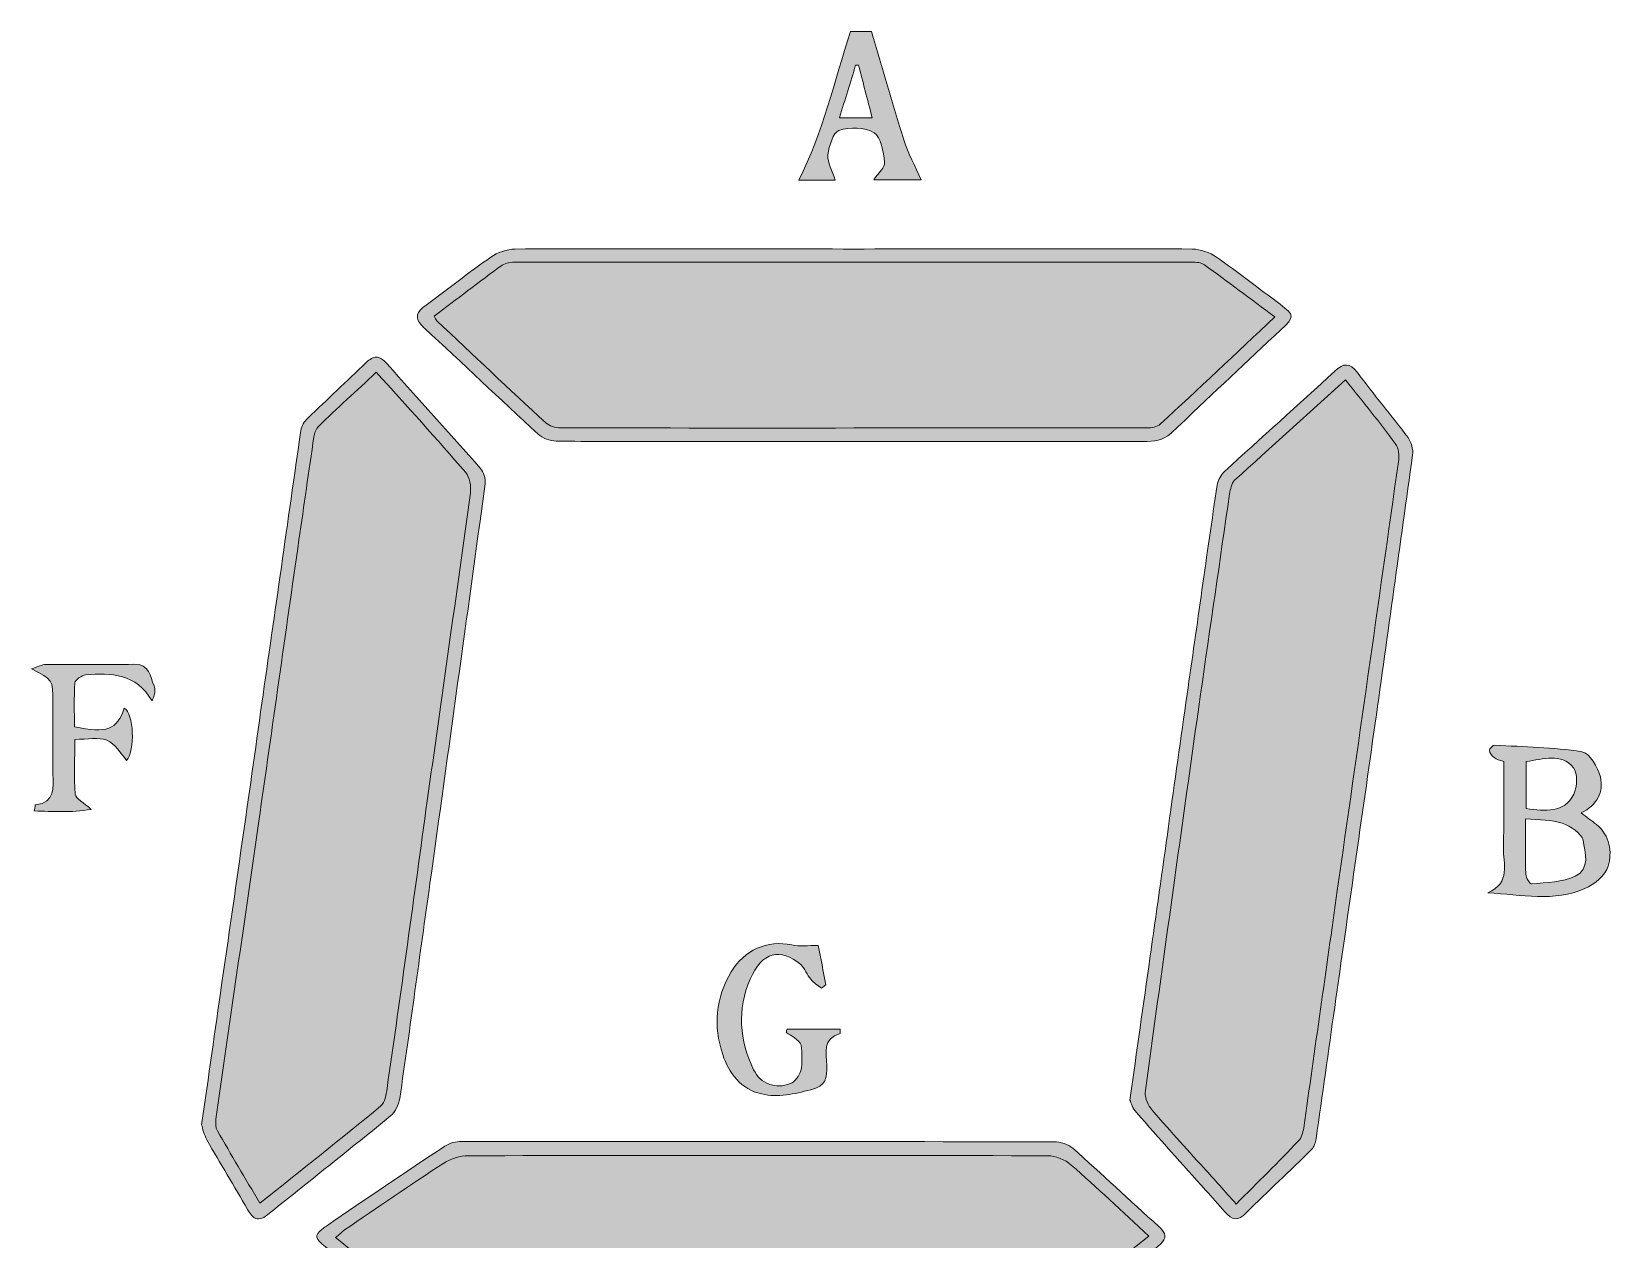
# Model space of a CAD drawing. Header units: inches. Extents: x 0.8 to 16.9, y -23.6 to -1.5.
# Drawn here: x 2.09 to 16.52, y -12.5 to -1.47 of the extents above; entities that cross this region are included whole.
import ezdxf

# ---------------------------------------------------------------- set-up
doc = ezdxf.new("R2010")
doc.units = ezdxf.units.IN
doc.header["$MEASUREMENT"] = 0
doc.layers.add('Layer 1', color=7, linetype='Continuous')

# ---------------------------------------------------------------- blocks, each defined once
blk = doc.blocks.new('block 4')
at = {"layer": 'Layer 1', "true_color": 0xffffff}
h = blk.add_hatch(color=7, dxfattribs=at)
h.dxf.hatch_style = 2
edge = h.paths.add_edge_path()
edge.add_spline(control_points=[(9.641, -1.778), (9.631, -1.778), (9.624, -1.778), (9.613, -1.778), (9.567, -1.933), (9.518, -2.088), (9.465, -2.258), (9.571, -2.258), (9.652, -2.258), (9.765, -2.258), (9.719, -2.085), (9.68, -1.933), (9.641, -1.778)], knot_values=[0, 0, 0, 0, 1, 1, 1, 2, 2, 2, 3, 3, 3, 4, 4, 4, 4], degree=3, periodic=1)
edge = h.paths.add_edge_path()
edge.add_spline(control_points=[(9.095, -2.829), (9.313, -2.395), (9.419, -1.926), (9.567, -1.471), (9.631, -1.471), (9.694, -1.471), (9.758, -1.471), (9.857, -1.803), (9.948, -2.131), (10.054, -2.459), (10.093, -2.582), (10.156, -2.699), (10.213, -2.826), (10.089, -2.826), (9.938, -2.826), (9.779, -2.826), (9.821, -2.759), (9.885, -2.709), (9.878, -2.667), (9.867, -2.568), (9.846, -2.434), (9.783, -2.395), (9.698, -2.342), (9.56, -2.342), (9.461, -2.374), (9.409, -2.392), (9.37, -2.515), (9.359, -2.596), (9.356, -2.667), (9.402, -2.745), (9.426, -2.829), (9.324, -2.829), (9.211, -2.829), (9.095, -2.829)], knot_values=[0, 0, 0, 0, 1, 1, 1, 2, 2, 2, 3, 3, 3, 4, 4, 4, 5, 5, 5, 6, 6, 6, 7, 7, 7, 8, 8, 8, 9, 9, 9, 10, 10, 10, 11, 11, 11, 11], degree=3, periodic=1)
h = blk.add_hatch(color=7, dxfattribs=at)
h.dxf.hatch_style = 2
edge = h.paths.add_edge_path()
edge.add_spline(control_points=[(12.682, -3.577), (10.626, -3.577), (8.569, -3.577), (6.512, -3.577), (6.47, -3.577), (6.417, -3.584), (6.385, -3.605), (6.177, -3.757), (5.969, -3.916), (5.764, -4.071), (5.775, -4.089), (5.782, -4.103), (5.789, -4.113), (6.121, -4.424), (6.449, -4.738), (6.784, -5.045), (6.816, -5.073), (6.872, -5.091), (6.918, -5.091), (8.703, -5.094), (10.488, -5.091), (12.273, -5.091), (12.315, -5.091), (12.368, -5.084), (12.397, -5.055), (12.742, -4.738), (13.085, -4.413), (13.441, -4.078), (13.219, -3.912), (13.01, -3.754), (12.799, -3.602), (12.771, -3.581), (12.725, -3.577), (12.682, -3.577)], knot_values=[0, 0, 0, 0, 1, 1, 1, 2, 2, 2, 3, 3, 3, 4, 4, 4, 5, 5, 5, 6, 6, 6, 7, 7, 7, 8, 8, 8, 9, 9, 9, 10, 10, 10, 11, 11, 11, 11], degree=3, periodic=1)
edge = h.paths.add_edge_path()
edge.add_spline(control_points=[(5.69, -3.969), (5.888, -3.828), (6.078, -3.672), (6.283, -3.531), (6.343, -3.489), (6.428, -3.461), (6.502, -3.457), (7.532, -3.454), (8.565, -3.457), (9.596, -3.457), (10.626, -3.457), (11.656, -3.454), (12.689, -3.457), (12.763, -3.461), (12.848, -3.489), (12.908, -3.531), (13.106, -3.669), (13.296, -3.817), (13.49, -3.962), (13.624, -4.064), (13.624, -4.075), (13.497, -4.195), (13.19, -4.484), (12.88, -4.77), (12.577, -5.062), (12.555, -5.08), (12.538, -5.101), (12.517, -5.119), (12.446, -5.189), (12.375, -5.214), (12.277, -5.214), (10.777, -5.214), (9.278, -5.214), (7.779, -5.214), (7.479, -5.214), (7.179, -5.218), (6.879, -5.211), (6.823, -5.211), (6.752, -5.186), (6.713, -5.147), (6.364, -4.826), (6.025, -4.501), (5.676, -4.18), (5.666, -4.17), (5.655, -4.163), (5.648, -4.152), (5.588, -4.082), (5.599, -4.032), (5.69, -3.969)], knot_values=[0, 0, 0, 0, 1, 1, 1, 2, 2, 2, 3, 3, 3, 4, 4, 4, 5, 5, 5, 6, 6, 6, 7, 7, 7, 8, 8, 8, 9, 9, 9, 10, 10, 10, 11, 11, 11, 12, 12, 12, 13, 13, 13, 14, 14, 14, 15, 15, 15, 16, 16, 16, 16], degree=3, periodic=1)
h = blk.add_hatch(color=7, dxfattribs=at)
h.dxf.hatch_style = 2
edge = h.paths.add_edge_path()
edge.add_spline(control_points=[(13.441, -4.078), (13.085, -4.413), (12.742, -4.738), (12.397, -5.055), (12.368, -5.084), (12.315, -5.091), (12.273, -5.091), (10.488, -5.091), (8.703, -5.094), (6.918, -5.091), (6.872, -5.091), (6.816, -5.073), (6.784, -5.045), (6.449, -4.738), (6.121, -4.424), (5.789, -4.113), (5.782, -4.103), (5.775, -4.089), (5.764, -4.071), (5.969, -3.916), (6.177, -3.757), (6.385, -3.605), (6.417, -3.584), (6.47, -3.577), (6.512, -3.577), (8.569, -3.577), (10.626, -3.577), (12.682, -3.577), (12.725, -3.577), (12.771, -3.581), (12.799, -3.602), (13.01, -3.754), (13.219, -3.912), (13.441, -4.078)], knot_values=[0, 0, 0, 0, 1, 1, 1, 2, 2, 2, 3, 3, 3, 4, 4, 4, 5, 5, 5, 6, 6, 6, 7, 7, 7, 8, 8, 8, 9, 9, 9, 10, 10, 10, 11, 11, 11, 11], degree=3, periodic=1)
h = blk.add_hatch(color=7, dxfattribs=at)
h.dxf.hatch_style = 2
edge = h.paths.add_edge_path()
edge.add_spline(control_points=[(4.06, -12.231), (3.941, -12.019), (3.81, -11.811), (3.69, -11.596), (3.662, -11.546), (3.651, -11.49), (3.641, -11.458), (3.704, -11.014), (3.764, -10.594), (3.824, -10.178), (3.948, -9.32), (4.071, -8.463), (4.191, -7.606), (4.311, -6.777), (4.427, -5.948), (4.547, -5.115), (4.554, -5.076), (4.579, -5.031), (4.611, -5.002), (4.787, -4.83), (4.967, -4.667), (5.143, -4.494), (5.179, -4.463), (5.207, -4.445), (5.235, -4.445), (5.267, -4.445), (5.299, -4.466), (5.334, -4.505), (5.616, -4.826), (5.905, -5.14), (6.188, -5.461), (6.216, -5.493), (6.237, -5.556), (6.23, -5.602), (6.064, -6.819), (5.895, -8.036), (5.726, -9.253), (5.634, -9.906), (5.546, -10.562), (5.45, -11.218), (5.44, -11.275), (5.408, -11.342), (5.366, -11.377), (5.073, -11.617), (4.777, -11.85), (4.48, -12.09), (4.406, -12.146), (4.336, -12.206), (4.262, -12.266), (4.209, -12.308), (4.17, -12.326), (4.135, -12.312), (4.106, -12.301), (4.085, -12.273), (4.06, -12.231)], knot_values=[0, 0, 0, 0, 1, 1, 1, 2, 2, 2, 3, 3, 3, 4, 4, 4, 5, 5, 5, 6, 6, 6, 7, 7, 7, 8, 8, 8, 9, 9, 9, 10, 10, 10, 11, 11, 11, 12, 12, 12, 13, 13, 13, 14, 14, 14, 15, 15, 15, 16, 16, 16, 17, 17, 17, 18, 18, 18, 18], degree=3, periodic=1)
edge = h.paths.add_edge_path()
edge.add_spline(control_points=[(3.785, -11.511), (3.909, -11.73), (4.039, -11.945), (4.173, -12.174), (4.551, -11.871), (4.918, -11.582), (5.278, -11.285), (5.316, -11.254), (5.327, -11.183), (5.334, -11.127), (5.461, -10.252), (5.581, -9.377), (5.701, -8.498), (5.835, -7.56), (5.965, -6.625), (6.096, -5.683), (6.103, -5.623), (6.089, -5.542), (6.054, -5.5), (5.789, -5.193), (5.517, -4.893), (5.235, -4.583), (5.052, -4.755), (4.879, -4.914), (4.71, -5.076), (4.685, -5.101), (4.671, -5.14), (4.667, -5.172), (4.618, -5.486), (4.576, -5.8), (4.53, -6.114), (4.406, -6.971), (4.286, -7.828), (4.163, -8.685), (4.032, -9.592), (3.902, -10.499), (3.771, -11.405), (3.768, -11.441), (3.768, -11.483), (3.785, -11.511)], knot_values=[0, 0, 0, 0, 1, 1, 1, 2, 2, 2, 3, 3, 3, 4, 4, 4, 5, 5, 5, 6, 6, 6, 7, 7, 7, 8, 8, 8, 9, 9, 9, 10, 10, 10, 11, 11, 11, 12, 12, 12, 13, 13, 13, 13], degree=3, periodic=1)
h = blk.add_hatch(color=7, dxfattribs=at)
h.dxf.hatch_style = 2
edge = h.paths.add_edge_path()
edge.add_spline(control_points=[(4.173, -12.174), (4.039, -11.945), (3.909, -11.73), (3.785, -11.511), (3.768, -11.483), (3.768, -11.441), (3.771, -11.405), (3.902, -10.499), (4.032, -9.592), (4.163, -8.685), (4.286, -7.828), (4.406, -6.971), (4.53, -6.114), (4.576, -5.8), (4.618, -5.486), (4.667, -5.172), (4.671, -5.14), (4.685, -5.101), (4.71, -5.076), (4.879, -4.914), (5.052, -4.755), (5.235, -4.583), (5.517, -4.893), (5.789, -5.193), (6.054, -5.5), (6.089, -5.542), (6.103, -5.623), (6.096, -5.683), (5.965, -6.625), (5.835, -7.56), (5.701, -8.498), (5.581, -9.377), (5.461, -10.252), (5.334, -11.127), (5.327, -11.183), (5.316, -11.254), (5.278, -11.285), (4.918, -11.582), (4.551, -11.871), (4.173, -12.174)], knot_values=[0, 0, 0, 0, 1, 1, 1, 2, 2, 2, 3, 3, 3, 4, 4, 4, 5, 5, 5, 6, 6, 6, 7, 7, 7, 8, 8, 8, 9, 9, 9, 10, 10, 10, 11, 11, 11, 12, 12, 12, 13, 13, 13, 13], degree=3, periodic=1)
h = blk.add_hatch(color=7, dxfattribs=at)
h.dxf.hatch_style = 2
edge = h.paths.add_edge_path()
edge.add_spline(control_points=[(12.301, -9.934), (12.414, -9.133), (12.527, -8.329), (12.64, -7.525), (12.732, -6.89), (12.82, -6.251), (12.915, -5.613), (12.922, -5.57), (12.947, -5.521), (12.982, -5.489), (13.317, -5.182), (13.656, -4.882), (13.988, -4.572), (14.072, -4.498), (14.125, -4.494), (14.196, -4.586), (14.347, -4.787), (14.506, -4.978), (14.658, -5.179), (14.686, -5.221), (14.707, -5.285), (14.7, -5.338), (14.587, -6.156), (14.471, -6.971), (14.358, -7.789), (14.235, -8.654), (14.111, -9.521), (13.988, -10.386), (13.931, -10.784), (13.875, -11.187), (13.818, -11.585), (13.815, -11.62), (13.801, -11.659), (13.776, -11.684), (13.582, -11.878), (13.377, -12.065), (13.183, -12.259), (13.102, -12.34), (13.053, -12.33), (12.986, -12.252), (12.926, -12.185), (12.869, -12.121), (12.809, -12.054), (12.598, -11.818), (12.386, -11.582), (12.178, -11.345), (12.143, -11.31), (12.128, -11.257), (12.118, -11.232), (12.181, -10.781), (12.241, -10.358), (12.301, -9.934)], knot_values=[0, 0, 0, 0, 1, 1, 1, 2, 2, 2, 3, 3, 3, 4, 4, 4, 5, 5, 5, 6, 6, 6, 7, 7, 7, 8, 8, 8, 9, 9, 9, 10, 10, 10, 11, 11, 11, 12, 12, 12, 13, 13, 13, 14, 14, 14, 15, 15, 15, 16, 16, 16, 17, 17, 17, 17], degree=3, periodic=1)
edge = h.paths.add_edge_path()
edge.add_spline(control_points=[(12.305, -11.303), (12.464, -11.49), (12.629, -11.67), (12.792, -11.85), (12.89, -11.959), (12.986, -12.065), (13.088, -12.181), (13.289, -11.98), (13.476, -11.797), (13.656, -11.606), (13.684, -11.578), (13.698, -11.529), (13.705, -11.486), (13.808, -10.763), (13.91, -10.04), (14.012, -9.317), (14.199, -8.012), (14.386, -6.706), (14.57, -5.401), (14.58, -5.345), (14.573, -5.274), (14.541, -5.235), (14.4, -5.041), (14.249, -4.854), (14.086, -4.653), (13.741, -4.967), (13.406, -5.267), (13.074, -5.57), (13.046, -5.599), (13.035, -5.651), (13.028, -5.694), (12.94, -6.304), (12.852, -6.914), (12.763, -7.525), (12.594, -8.731), (12.425, -9.938), (12.259, -11.144), (12.252, -11.194), (12.273, -11.264), (12.305, -11.303)], knot_values=[0, 0, 0, 0, 1, 1, 1, 2, 2, 2, 3, 3, 3, 4, 4, 4, 5, 5, 5, 6, 6, 6, 7, 7, 7, 8, 8, 8, 9, 9, 9, 10, 10, 10, 11, 11, 11, 12, 12, 12, 13, 13, 13, 13], degree=3, periodic=1)
h = blk.add_hatch(color=7, dxfattribs=at)
h.dxf.hatch_style = 2
edge = h.paths.add_edge_path()
edge.add_spline(control_points=[(13.088, -12.181), (12.986, -12.065), (12.89, -11.959), (12.792, -11.85), (12.629, -11.67), (12.464, -11.49), (12.305, -11.303), (12.273, -11.264), (12.252, -11.194), (12.259, -11.144), (12.425, -9.938), (12.594, -8.731), (12.763, -7.525), (12.852, -6.914), (12.94, -6.304), (13.028, -5.694), (13.035, -5.651), (13.046, -5.599), (13.074, -5.57), (13.406, -5.267), (13.741, -4.967), (14.086, -4.653), (14.249, -4.854), (14.4, -5.041), (14.541, -5.235), (14.573, -5.274), (14.58, -5.345), (14.57, -5.401), (14.386, -6.706), (14.199, -8.012), (14.012, -9.317), (13.91, -10.04), (13.808, -10.763), (13.705, -11.486), (13.698, -11.529), (13.684, -11.578), (13.656, -11.606), (13.476, -11.797), (13.289, -11.98), (13.088, -12.181)], knot_values=[0, 0, 0, 0, 1, 1, 1, 2, 2, 2, 3, 3, 3, 4, 4, 4, 5, 5, 5, 6, 6, 6, 7, 7, 7, 8, 8, 8, 9, 9, 9, 10, 10, 10, 11, 11, 11, 12, 12, 12, 13, 13, 13, 13], degree=3, periodic=1)
h = blk.add_hatch(color=7, dxfattribs=at)
h.dxf.hatch_style = 2
edge = h.paths.add_edge_path()
edge.add_spline(control_points=[(2.282, -7.599), (2.282, -7.391), (2.282, -7.391), (2.088, -7.292), (2.148, -7.274), (2.184, -7.253), (2.219, -7.253), (2.487, -7.25), (2.755, -7.257), (3.023, -7.25), (3.168, -7.246), (3.168, -7.366), (3.207, -7.447), (3.224, -7.482), (3.21, -7.535), (3.189, -7.585), (3.041, -7.334), (2.815, -7.327), (2.582, -7.348), (2.547, -7.348), (2.487, -7.394), (2.484, -7.419), (2.473, -7.556), (2.48, -7.691), (2.48, -7.821), (2.773, -7.885), (2.868, -7.849), (2.935, -7.652), (3.023, -7.701), (3.034, -8.036), (2.956, -8.128), (2.9, -8.064), (2.85, -7.976), (2.776, -7.945), (2.699, -7.913), (2.6, -7.937), (2.484, -7.937), (2.484, -8.107), (2.473, -8.273), (2.487, -8.438), (2.491, -8.477), (2.565, -8.513), (2.632, -8.576), (2.445, -8.608), (2.282, -8.594), (2.113, -8.59), (2.12, -8.558), (2.12, -8.534), (2.124, -8.534), (2.307, -8.513), (2.286, -8.378), (2.282, -8.251), (2.282, -8.033), (2.282, -7.814), (2.282, -7.599)], knot_values=[0, 0, 0, 0, 1, 1, 1, 2, 2, 2, 3, 3, 3, 4, 4, 4, 5, 5, 5, 6, 6, 6, 7, 7, 7, 8, 8, 8, 9, 9, 9, 10, 10, 10, 11, 11, 11, 12, 12, 12, 13, 13, 13, 14, 14, 14, 15, 15, 15, 16, 16, 16, 17, 17, 17, 18, 18, 18, 18], degree=3, periodic=1)
h = blk.add_hatch(color=7, dxfattribs=at)
h.dxf.hatch_style = 2
edge = h.paths.add_edge_path()
edge.add_spline(control_points=[(15.734, -9.169), (15.734, -9.2), (15.773, -9.26), (15.79, -9.257), (15.924, -9.243), (16.069, -9.243), (16.185, -9.186), (16.323, -9.123), (16.277, -8.968), (16.256, -8.858), (16.242, -8.795), (16.143, -8.728), (16.065, -8.703), (15.97, -8.668), (15.857, -8.675), (15.73, -8.661), (15.73, -8.851), (15.727, -9.01), (15.734, -9.169)], knot_values=[0, 0, 0, 0, 1, 1, 1, 2, 2, 2, 3, 3, 3, 4, 4, 4, 5, 5, 5, 6, 6, 6, 6], degree=3, periodic=1)
edge = h.paths.add_edge_path()
edge.add_spline(control_points=[(15.737, -8.569), (15.914, -8.59), (16.083, -8.615), (16.171, -8.438), (16.203, -8.371), (16.21, -8.244), (16.168, -8.195), (16.055, -8.057), (15.893, -8.117), (15.737, -8.139), (15.737, -8.287), (15.737, -8.424), (15.737, -8.569)], knot_values=[0, 0, 0, 0, 1, 1, 1, 2, 2, 2, 3, 3, 3, 4, 4, 4, 4], degree=3, periodic=1)
edge = h.paths.add_edge_path()
edge.add_spline(control_points=[(16.274, -9.299), (15.991, -9.423), (15.695, -9.356), (15.388, -9.338), (15.6, -9.246), (15.526, -9.07), (15.529, -8.925), (15.536, -8.664), (15.533, -8.4), (15.533, -8.139), (15.494, -8.124), (15.466, -8.121), (15.445, -8.103), (15.427, -8.089), (15.402, -8.061), (15.402, -8.036), (15.399, -8.022), (15.434, -7.987), (15.452, -7.99), (15.716, -8.005), (15.984, -8.008), (16.245, -8.05), (16.316, -8.061), (16.394, -8.191), (16.415, -8.28), (16.446, -8.414), (16.387, -8.537), (16.238, -8.608), (16.288, -8.647), (16.334, -8.678), (16.379, -8.714), (16.503, -8.816), (16.524, -8.964), (16.485, -9.095), (16.461, -9.179), (16.362, -9.26), (16.274, -9.299)], knot_values=[0, 0, 0, 0, 1, 1, 1, 2, 2, 2, 3, 3, 3, 4, 4, 4, 5, 5, 5, 6, 6, 6, 7, 7, 7, 8, 8, 8, 9, 9, 9, 10, 10, 10, 11, 11, 11, 12, 12, 12, 12], degree=3, periodic=1)
h = blk.add_hatch(color=7, dxfattribs=at)
h.dxf.hatch_style = 2
edge = h.paths.add_edge_path()
edge.add_spline(control_points=[(8.756, -11.176), (8.565, -11.134), (8.456, -10.985), (8.4, -10.816), (8.311, -10.555), (8.336, -10.301), (8.477, -10.061), (8.597, -9.86), (8.805, -9.768), (9.031, -9.814), (9.102, -9.832), (9.179, -9.818), (9.271, -9.818), (9.296, -9.934), (9.317, -10.058), (9.342, -10.178), (9.331, -10.188), (9.317, -10.199), (9.303, -10.209), (9.271, -10.185), (9.229, -10.16), (9.204, -10.128), (9.169, -10.089), (9.151, -10.029), (9.112, -9.994), (8.929, -9.835), (8.756, -9.878), (8.65, -10.128), (8.53, -10.403), (8.551, -10.686), (8.682, -10.954), (8.745, -11.084), (8.883, -11.134), (9.017, -11.081), (9.059, -11.063), (9.102, -11.007), (9.112, -10.964), (9.13, -10.89), (9.123, -10.809), (9.116, -10.731), (9.112, -10.707), (9.077, -10.682), (9.052, -10.661), (9.031, -10.643), (9.003, -10.629), (8.978, -10.615), (8.982, -10.604), (8.985, -10.594), (8.989, -10.583), (9.151, -10.583), (9.31, -10.583), (9.472, -10.583), (9.472, -10.604), (9.472, -10.622), (9.472, -10.622), (9.31, -10.668), (9.345, -10.802), (9.349, -10.915), (9.356, -11.028), (9.342, -11.102), (9.204, -11.137), (9.052, -11.176), (8.904, -11.211), (8.756, -11.176)], knot_values=[0, 0, 0, 0, 1, 1, 1, 2, 2, 2, 3, 3, 3, 4, 4, 4, 5, 5, 5, 6, 6, 6, 7, 7, 7, 8, 8, 8, 9, 9, 9, 10, 10, 10, 11, 11, 11, 12, 12, 12, 13, 13, 13, 14, 14, 14, 15, 15, 15, 16, 16, 16, 17, 17, 17, 18, 18, 18, 19, 19, 19, 20, 20, 20, 21, 21, 21, 21], degree=3, periodic=1)
h = blk.add_hatch(color=7, dxfattribs=at)
h.dxf.hatch_style = 2
edge = h.paths.add_edge_path()
edge.add_spline(control_points=[(5.853, -11.807), (5.546, -12.005), (5.249, -12.213), (4.946, -12.418), (4.921, -12.435), (4.897, -12.46), (4.865, -12.488), (5.165, -12.728), (5.45, -12.958), (5.74, -13.183), (5.771, -13.208), (5.824, -13.215), (5.867, -13.215), (7.662, -13.215), (9.454, -13.215), (11.25, -13.215), (11.292, -13.215), (11.345, -13.212), (11.377, -13.187), (11.68, -12.954), (11.98, -12.718), (12.291, -12.474), (12.044, -12.245), (11.818, -12.03), (11.582, -11.825), (11.525, -11.776), (11.441, -11.74), (11.366, -11.74), (9.603, -11.737), (7.842, -11.737), (6.078, -11.74), (6.001, -11.74), (5.916, -11.769), (5.853, -11.807)], knot_values=[0, 0, 0, 0, 1, 1, 1, 2, 2, 2, 3, 3, 3, 4, 4, 4, 5, 5, 5, 6, 6, 6, 7, 7, 7, 8, 8, 8, 9, 9, 9, 10, 10, 10, 11, 11, 11, 11], degree=3, periodic=1)
edge = h.paths.add_edge_path()
edge.add_spline(control_points=[(4.773, -12.573), (4.678, -12.499), (4.667, -12.467), (4.741, -12.411), (4.752, -12.4), (4.766, -12.393), (4.78, -12.382), (5.14, -12.136), (5.5, -11.892), (5.863, -11.652), (5.905, -11.624), (5.965, -11.61), (6.015, -11.61), (7.818, -11.61), (9.624, -11.61), (11.426, -11.613), (11.483, -11.613), (11.553, -11.635), (11.596, -11.67), (11.86, -11.906), (12.118, -12.15), (12.382, -12.386), (12.393, -12.397), (12.4, -12.404), (12.407, -12.411), (12.457, -12.467), (12.446, -12.509), (12.372, -12.569), (12.22, -12.693), (12.065, -12.813), (11.913, -12.94), (11.762, -13.06), (11.606, -13.187), (11.451, -13.307), (11.412, -13.339), (11.349, -13.335), (11.296, -13.335), (10.393, -13.339), (9.49, -13.339), (8.583, -13.339), (7.694, -13.339), (6.805, -13.335), (5.913, -13.339), (5.789, -13.339), (5.69, -13.307), (5.592, -13.226), (5.323, -13.003), (5.045, -12.792), (4.773, -12.573)], knot_values=[0, 0, 0, 0, 1, 1, 1, 2, 2, 2, 3, 3, 3, 4, 4, 4, 5, 5, 5, 6, 6, 6, 7, 7, 7, 8, 8, 8, 9, 9, 9, 10, 10, 10, 11, 11, 11, 12, 12, 12, 13, 13, 13, 14, 14, 14, 15, 15, 15, 16, 16, 16, 16], degree=3, periodic=1)
h = blk.add_hatch(color=7, dxfattribs=at)
h.dxf.hatch_style = 2
edge = h.paths.add_edge_path()
edge.add_spline(control_points=[(11.582, -11.825), (11.818, -12.03), (12.044, -12.245), (12.291, -12.474), (11.98, -12.718), (11.68, -12.954), (11.377, -13.187), (11.345, -13.212), (11.292, -13.215), (11.25, -13.215), (9.454, -13.215), (7.662, -13.215), (5.867, -13.215), (5.824, -13.215), (5.771, -13.208), (5.74, -13.183), (5.45, -12.958), (5.165, -12.728), (4.865, -12.488), (4.897, -12.46), (4.921, -12.435), (4.946, -12.418), (5.249, -12.213), (5.546, -12.005), (5.853, -11.807), (5.916, -11.769), (6.001, -11.74), (6.078, -11.74), (7.842, -11.737), (9.603, -11.737), (11.366, -11.74), (11.441, -11.74), (11.525, -11.776), (11.582, -11.825)], knot_values=[0, 0, 0, 0, 1, 1, 1, 2, 2, 2, 3, 3, 3, 4, 4, 4, 5, 5, 5, 6, 6, 6, 7, 7, 7, 8, 8, 8, 9, 9, 9, 10, 10, 10, 11, 11, 11, 11], degree=3, periodic=1)
at = {"layer": 'Layer 1', "lineweight": 0}
for points, knots in [([(9.095, -2.829), (9.313, -2.395), (9.419, -1.926), (9.567, -1.471), (9.631, -1.471), (9.694, -1.471), (9.758, -1.471), (9.857, -1.803), (9.948, -2.131), (10.054, -2.459), (10.093, -2.582), (10.156, -2.699), (10.213, -2.826), (10.089, -2.826), (9.938, -2.826), (9.779, -2.826), (9.821, -2.759), (9.885, -2.709), (9.878, -2.667), (9.867, -2.568), (9.846, -2.434), (9.783, -2.395), (9.698, -2.342), (9.56, -2.342), (9.461, -2.374), (9.409, -2.392), (9.37, -2.515), (9.359, -2.596), (9.356, -2.667), (9.402, -2.745), (9.426, -2.829), (9.324, -2.829), (9.211, -2.829), (9.095, -2.829)], [0, 0, 0, 0, 1, 1, 1, 2, 2, 2, 3, 3, 3, 4, 4, 4, 5, 5, 5, 6, 6, 6, 7, 7, 7, 8, 8, 8, 9, 9, 9, 10, 10, 10, 11, 11, 11, 11]), ([(9.641, -1.778), (9.631, -1.778), (9.624, -1.778), (9.613, -1.778), (9.567, -1.933), (9.518, -2.088), (9.465, -2.258), (9.571, -2.258), (9.652, -2.258), (9.765, -2.258), (9.719, -2.085), (9.68, -1.933), (9.641, -1.778)], [0, 0, 0, 0, 1, 1, 1, 2, 2, 2, 3, 3, 3, 4, 4, 4, 4]), ([(5.69, -3.969), (5.888, -3.828), (6.078, -3.672), (6.283, -3.531), (6.343, -3.489), (6.428, -3.461), (6.502, -3.457), (7.532, -3.454), (8.565, -3.457), (9.596, -3.457), (10.626, -3.457), (11.656, -3.454), (12.689, -3.457), (12.763, -3.461), (12.848, -3.489), (12.908, -3.531), (13.106, -3.669), (13.296, -3.817), (13.49, -3.962), (13.624, -4.064), (13.624, -4.075), (13.497, -4.195), (13.19, -4.484), (12.88, -4.77), (12.577, -5.062), (12.555, -5.08), (12.538, -5.101), (12.517, -5.119), (12.446, -5.189), (12.375, -5.214), (12.277, -5.214), (10.777, -5.214), (9.278, -5.214), (7.779, -5.214), (7.479, -5.214), (7.179, -5.218), (6.879, -5.211), (6.823, -5.211), (6.752, -5.186), (6.713, -5.147), (6.364, -4.826), (6.025, -4.501), (5.676, -4.18), (5.666, -4.17), (5.655, -4.163), (5.648, -4.152), (5.588, -4.082), (5.599, -4.032), (5.69, -3.969)], [0, 0, 0, 0, 1, 1, 1, 2, 2, 2, 3, 3, 3, 4, 4, 4, 5, 5, 5, 6, 6, 6, 7, 7, 7, 8, 8, 8, 9, 9, 9, 10, 10, 10, 11, 11, 11, 12, 12, 12, 13, 13, 13, 14, 14, 14, 15, 15, 15, 16, 16, 16, 16]), ([(13.441, -4.078), (13.085, -4.413), (12.742, -4.738), (12.397, -5.055), (12.368, -5.084), (12.315, -5.091), (12.273, -5.091), (10.488, -5.091), (8.703, -5.094), (6.918, -5.091), (6.872, -5.091), (6.816, -5.073), (6.784, -5.045), (6.449, -4.738), (6.121, -4.424), (5.789, -4.113), (5.782, -4.103), (5.775, -4.089), (5.764, -4.071), (5.969, -3.916), (6.177, -3.757), (6.385, -3.605), (6.417, -3.584), (6.47, -3.577), (6.512, -3.577), (8.569, -3.577), (10.626, -3.577), (12.682, -3.577), (12.725, -3.577), (12.771, -3.581), (12.799, -3.602), (13.01, -3.754), (13.219, -3.912), (13.441, -4.078)], [0, 0, 0, 0, 1, 1, 1, 2, 2, 2, 3, 3, 3, 4, 4, 4, 5, 5, 5, 6, 6, 6, 7, 7, 7, 8, 8, 8, 9, 9, 9, 10, 10, 10, 11, 11, 11, 11]), ([(12.682, -3.577), (10.626, -3.577), (8.569, -3.577), (6.512, -3.577), (6.47, -3.577), (6.417, -3.584), (6.385, -3.605), (6.177, -3.757), (5.969, -3.916), (5.764, -4.071), (5.775, -4.089), (5.782, -4.103), (5.789, -4.113), (6.121, -4.424), (6.449, -4.738), (6.784, -5.045), (6.816, -5.073), (6.872, -5.091), (6.918, -5.091), (8.703, -5.094), (10.488, -5.091), (12.273, -5.091), (12.315, -5.091), (12.368, -5.084), (12.397, -5.055), (12.742, -4.738), (13.085, -4.413), (13.441, -4.078), (13.219, -3.912), (13.01, -3.754), (12.799, -3.602), (12.771, -3.581), (12.725, -3.577), (12.682, -3.577)], [0, 0, 0, 0, 1, 1, 1, 2, 2, 2, 3, 3, 3, 4, 4, 4, 5, 5, 5, 6, 6, 6, 7, 7, 7, 8, 8, 8, 9, 9, 9, 10, 10, 10, 11, 11, 11, 11]), ([(4.06, -12.231), (3.941, -12.019), (3.81, -11.811), (3.69, -11.596), (3.662, -11.546), (3.651, -11.49), (3.641, -11.458), (3.704, -11.014), (3.764, -10.594), (3.824, -10.178), (3.948, -9.32), (4.071, -8.463), (4.191, -7.606), (4.311, -6.777), (4.427, -5.948), (4.547, -5.115), (4.554, -5.076), (4.579, -5.031), (4.611, -5.002), (4.787, -4.83), (4.967, -4.667), (5.143, -4.494), (5.179, -4.463), (5.207, -4.445), (5.235, -4.445), (5.267, -4.445), (5.299, -4.466), (5.334, -4.505), (5.616, -4.826), (5.905, -5.14), (6.188, -5.461), (6.216, -5.493), (6.237, -5.556), (6.23, -5.602), (6.064, -6.819), (5.895, -8.036), (5.726, -9.253), (5.634, -9.906), (5.546, -10.562), (5.45, -11.218), (5.44, -11.275), (5.408, -11.342), (5.366, -11.377), (5.073, -11.617), (4.777, -11.85), (4.48, -12.09), (4.406, -12.146), (4.336, -12.206), (4.262, -12.266), (4.209, -12.308), (4.17, -12.326), (4.135, -12.312), (4.106, -12.301), (4.085, -12.273), (4.06, -12.231)], [0, 0, 0, 0, 1, 1, 1, 2, 2, 2, 3, 3, 3, 4, 4, 4, 5, 5, 5, 6, 6, 6, 7, 7, 7, 8, 8, 8, 9, 9, 9, 10, 10, 10, 11, 11, 11, 12, 12, 12, 13, 13, 13, 14, 14, 14, 15, 15, 15, 16, 16, 16, 17, 17, 17, 18, 18, 18, 18]), ([(4.173, -12.174), (4.039, -11.945), (3.909, -11.73), (3.785, -11.511), (3.768, -11.483), (3.768, -11.441), (3.771, -11.405), (3.902, -10.499), (4.032, -9.592), (4.163, -8.685), (4.286, -7.828), (4.406, -6.971), (4.53, -6.114), (4.576, -5.8), (4.618, -5.486), (4.667, -5.172), (4.671, -5.14), (4.685, -5.101), (4.71, -5.076), (4.879, -4.914), (5.052, -4.755), (5.235, -4.583), (5.517, -4.893), (5.789, -5.193), (6.054, -5.5), (6.089, -5.542), (6.103, -5.623), (6.096, -5.683), (5.965, -6.625), (5.835, -7.56), (5.701, -8.498), (5.581, -9.377), (5.461, -10.252), (5.334, -11.127), (5.327, -11.183), (5.316, -11.254), (5.278, -11.285), (4.918, -11.582), (4.551, -11.871), (4.173, -12.174)], [0, 0, 0, 0, 1, 1, 1, 2, 2, 2, 3, 3, 3, 4, 4, 4, 5, 5, 5, 6, 6, 6, 7, 7, 7, 8, 8, 8, 9, 9, 9, 10, 10, 10, 11, 11, 11, 12, 12, 12, 13, 13, 13, 13]), ([(3.785, -11.511), (3.909, -11.73), (4.039, -11.945), (4.173, -12.174), (4.551, -11.871), (4.918, -11.582), (5.278, -11.285), (5.316, -11.254), (5.327, -11.183), (5.334, -11.127), (5.461, -10.252), (5.581, -9.377), (5.701, -8.498), (5.835, -7.56), (5.965, -6.625), (6.096, -5.683), (6.103, -5.623), (6.089, -5.542), (6.054, -5.5), (5.789, -5.193), (5.517, -4.893), (5.235, -4.583), (5.052, -4.755), (4.879, -4.914), (4.71, -5.076), (4.685, -5.101), (4.671, -5.14), (4.667, -5.172), (4.618, -5.486), (4.576, -5.8), (4.53, -6.114), (4.406, -6.971), (4.286, -7.828), (4.163, -8.685), (4.032, -9.592), (3.902, -10.499), (3.771, -11.405), (3.768, -11.441), (3.768, -11.483), (3.785, -11.511)], [0, 0, 0, 0, 1, 1, 1, 2, 2, 2, 3, 3, 3, 4, 4, 4, 5, 5, 5, 6, 6, 6, 7, 7, 7, 8, 8, 8, 9, 9, 9, 10, 10, 10, 11, 11, 11, 12, 12, 12, 13, 13, 13, 13]), ([(12.301, -9.934), (12.414, -9.133), (12.527, -8.329), (12.64, -7.525), (12.732, -6.89), (12.82, -6.251), (12.915, -5.613), (12.922, -5.57), (12.947, -5.521), (12.982, -5.489), (13.317, -5.182), (13.656, -4.882), (13.988, -4.572), (14.072, -4.498), (14.125, -4.494), (14.196, -4.586), (14.347, -4.787), (14.506, -4.978), (14.658, -5.179), (14.686, -5.221), (14.707, -5.285), (14.7, -5.338), (14.587, -6.156), (14.471, -6.971), (14.358, -7.789), (14.235, -8.654), (14.111, -9.521), (13.988, -10.386), (13.931, -10.784), (13.875, -11.187), (13.818, -11.585), (13.815, -11.62), (13.801, -11.659), (13.776, -11.684), (13.582, -11.878), (13.377, -12.065), (13.183, -12.259), (13.102, -12.34), (13.053, -12.33), (12.986, -12.252), (12.926, -12.185), (12.869, -12.121), (12.809, -12.054), (12.598, -11.818), (12.386, -11.582), (12.178, -11.345), (12.143, -11.31), (12.128, -11.257), (12.118, -11.232), (12.181, -10.781), (12.241, -10.358), (12.301, -9.934)], [0, 0, 0, 0, 1, 1, 1, 2, 2, 2, 3, 3, 3, 4, 4, 4, 5, 5, 5, 6, 6, 6, 7, 7, 7, 8, 8, 8, 9, 9, 9, 10, 10, 10, 11, 11, 11, 12, 12, 12, 13, 13, 13, 14, 14, 14, 15, 15, 15, 16, 16, 16, 17, 17, 17, 17]), ([(13.088, -12.181), (12.986, -12.065), (12.89, -11.959), (12.792, -11.85), (12.629, -11.67), (12.464, -11.49), (12.305, -11.303), (12.273, -11.264), (12.252, -11.194), (12.259, -11.144), (12.425, -9.938), (12.594, -8.731), (12.763, -7.525), (12.852, -6.914), (12.94, -6.304), (13.028, -5.694), (13.035, -5.651), (13.046, -5.599), (13.074, -5.57), (13.406, -5.267), (13.741, -4.967), (14.086, -4.653), (14.249, -4.854), (14.4, -5.041), (14.541, -5.235), (14.573, -5.274), (14.58, -5.345), (14.57, -5.401), (14.386, -6.706), (14.199, -8.012), (14.012, -9.317), (13.91, -10.04), (13.808, -10.763), (13.705, -11.486), (13.698, -11.529), (13.684, -11.578), (13.656, -11.606), (13.476, -11.797), (13.289, -11.98), (13.088, -12.181)], [0, 0, 0, 0, 1, 1, 1, 2, 2, 2, 3, 3, 3, 4, 4, 4, 5, 5, 5, 6, 6, 6, 7, 7, 7, 8, 8, 8, 9, 9, 9, 10, 10, 10, 11, 11, 11, 12, 12, 12, 13, 13, 13, 13]), ([(12.305, -11.303), (12.464, -11.49), (12.629, -11.67), (12.792, -11.85), (12.89, -11.959), (12.986, -12.065), (13.088, -12.181), (13.289, -11.98), (13.476, -11.797), (13.656, -11.606), (13.684, -11.578), (13.698, -11.529), (13.705, -11.486), (13.808, -10.763), (13.91, -10.04), (14.012, -9.317), (14.199, -8.012), (14.386, -6.706), (14.57, -5.401), (14.58, -5.345), (14.573, -5.274), (14.541, -5.235), (14.4, -5.041), (14.249, -4.854), (14.086, -4.653), (13.741, -4.967), (13.406, -5.267), (13.074, -5.57), (13.046, -5.599), (13.035, -5.651), (13.028, -5.694), (12.94, -6.304), (12.852, -6.914), (12.763, -7.525), (12.594, -8.731), (12.425, -9.938), (12.259, -11.144), (12.252, -11.194), (12.273, -11.264), (12.305, -11.303)], [0, 0, 0, 0, 1, 1, 1, 2, 2, 2, 3, 3, 3, 4, 4, 4, 5, 5, 5, 6, 6, 6, 7, 7, 7, 8, 8, 8, 9, 9, 9, 10, 10, 10, 11, 11, 11, 12, 12, 12, 13, 13, 13, 13]), ([(2.282, -7.599), (2.282, -7.391), (2.282, -7.391), (2.088, -7.292), (2.148, -7.274), (2.184, -7.253), (2.219, -7.253), (2.487, -7.25), (2.755, -7.257), (3.023, -7.25), (3.168, -7.246), (3.168, -7.366), (3.207, -7.447), (3.224, -7.482), (3.21, -7.535), (3.189, -7.585), (3.041, -7.334), (2.815, -7.327), (2.582, -7.348), (2.547, -7.348), (2.487, -7.394), (2.484, -7.419), (2.473, -7.556), (2.48, -7.691), (2.48, -7.821), (2.773, -7.885), (2.868, -7.849), (2.935, -7.652), (3.023, -7.701), (3.034, -8.036), (2.956, -8.128), (2.9, -8.064), (2.85, -7.976), (2.776, -7.945), (2.699, -7.913), (2.6, -7.937), (2.484, -7.937), (2.484, -8.107), (2.473, -8.273), (2.487, -8.438), (2.491, -8.477), (2.565, -8.513), (2.632, -8.576), (2.445, -8.608), (2.282, -8.594), (2.113, -8.59), (2.12, -8.558), (2.12, -8.534), (2.124, -8.534), (2.307, -8.513), (2.286, -8.378), (2.282, -8.251), (2.282, -8.033), (2.282, -7.814), (2.282, -7.599)], [0, 0, 0, 0, 1, 1, 1, 2, 2, 2, 3, 3, 3, 4, 4, 4, 5, 5, 5, 6, 6, 6, 7, 7, 7, 8, 8, 8, 9, 9, 9, 10, 10, 10, 11, 11, 11, 12, 12, 12, 13, 13, 13, 14, 14, 14, 15, 15, 15, 16, 16, 16, 17, 17, 17, 18, 18, 18, 18]), ([(16.274, -9.299), (15.991, -9.423), (15.695, -9.356), (15.388, -9.338), (15.6, -9.246), (15.526, -9.07), (15.529, -8.925), (15.536, -8.664), (15.533, -8.4), (15.533, -8.139), (15.494, -8.124), (15.466, -8.121), (15.445, -8.103), (15.427, -8.089), (15.402, -8.061), (15.402, -8.036), (15.399, -8.022), (15.434, -7.987), (15.452, -7.99), (15.716, -8.005), (15.984, -8.008), (16.245, -8.05), (16.316, -8.061), (16.394, -8.191), (16.415, -8.28), (16.446, -8.414), (16.387, -8.537), (16.238, -8.608), (16.288, -8.647), (16.334, -8.678), (16.379, -8.714), (16.503, -8.816), (16.524, -8.964), (16.485, -9.095), (16.461, -9.179), (16.362, -9.26), (16.274, -9.299)], [0, 0, 0, 0, 1, 1, 1, 2, 2, 2, 3, 3, 3, 4, 4, 4, 5, 5, 5, 6, 6, 6, 7, 7, 7, 8, 8, 8, 9, 9, 9, 10, 10, 10, 11, 11, 11, 12, 12, 12, 12]), ([(15.737, -8.569), (15.914, -8.59), (16.083, -8.615), (16.171, -8.438), (16.203, -8.371), (16.21, -8.244), (16.168, -8.195), (16.055, -8.057), (15.893, -8.117), (15.737, -8.139), (15.737, -8.287), (15.737, -8.424), (15.737, -8.569)], [0, 0, 0, 0, 1, 1, 1, 2, 2, 2, 3, 3, 3, 4, 4, 4, 4]), ([(15.734, -9.169), (15.734, -9.2), (15.773, -9.26), (15.79, -9.257), (15.924, -9.243), (16.069, -9.243), (16.185, -9.186), (16.323, -9.123), (16.277, -8.968), (16.256, -8.858), (16.242, -8.795), (16.143, -8.728), (16.065, -8.703), (15.97, -8.668), (15.857, -8.675), (15.73, -8.661), (15.73, -8.851), (15.727, -9.01), (15.734, -9.169)], [0, 0, 0, 0, 1, 1, 1, 2, 2, 2, 3, 3, 3, 4, 4, 4, 5, 5, 5, 6, 6, 6, 6]), ([(8.756, -11.176), (8.565, -11.134), (8.456, -10.985), (8.4, -10.816), (8.311, -10.555), (8.336, -10.301), (8.477, -10.061), (8.597, -9.86), (8.805, -9.768), (9.031, -9.814), (9.102, -9.832), (9.179, -9.818), (9.271, -9.818), (9.296, -9.934), (9.317, -10.058), (9.342, -10.178), (9.331, -10.188), (9.317, -10.199), (9.303, -10.209), (9.271, -10.185), (9.229, -10.16), (9.204, -10.128), (9.169, -10.089), (9.151, -10.029), (9.112, -9.994), (8.929, -9.835), (8.756, -9.878), (8.65, -10.128), (8.53, -10.403), (8.551, -10.686), (8.682, -10.954), (8.745, -11.084), (8.883, -11.134), (9.017, -11.081), (9.059, -11.063), (9.102, -11.007), (9.112, -10.964), (9.13, -10.89), (9.123, -10.809), (9.116, -10.731), (9.112, -10.707), (9.077, -10.682), (9.052, -10.661), (9.031, -10.643), (9.003, -10.629), (8.978, -10.615), (8.982, -10.604), (8.985, -10.594), (8.989, -10.583), (9.151, -10.583), (9.31, -10.583), (9.472, -10.583), (9.472, -10.604), (9.472, -10.622), (9.472, -10.622), (9.31, -10.668), (9.345, -10.802), (9.349, -10.915), (9.356, -11.028), (9.342, -11.102), (9.204, -11.137), (9.052, -11.176), (8.904, -11.211), (8.756, -11.176)], [0, 0, 0, 0, 1, 1, 1, 2, 2, 2, 3, 3, 3, 4, 4, 4, 5, 5, 5, 6, 6, 6, 7, 7, 7, 8, 8, 8, 9, 9, 9, 10, 10, 10, 11, 11, 11, 12, 12, 12, 13, 13, 13, 14, 14, 14, 15, 15, 15, 16, 16, 16, 17, 17, 17, 18, 18, 18, 19, 19, 19, 20, 20, 20, 21, 21, 21, 21]), ([(4.773, -12.573), (4.678, -12.499), (4.667, -12.467), (4.741, -12.411), (4.752, -12.4), (4.766, -12.393), (4.78, -12.382), (5.14, -12.136), (5.5, -11.892), (5.863, -11.652), (5.905, -11.624), (5.965, -11.61), (6.015, -11.61), (7.818, -11.61), (9.624, -11.61), (11.426, -11.613), (11.483, -11.613), (11.553, -11.635), (11.596, -11.67), (11.86, -11.906), (12.118, -12.15), (12.382, -12.386), (12.393, -12.397), (12.4, -12.404), (12.407, -12.411), (12.457, -12.467), (12.446, -12.509), (12.372, -12.569), (12.22, -12.693), (12.065, -12.813), (11.913, -12.94), (11.762, -13.06), (11.606, -13.187), (11.451, -13.307), (11.412, -13.339), (11.349, -13.335), (11.296, -13.335), (10.393, -13.339), (9.49, -13.339), (8.583, -13.339), (7.694, -13.339), (6.805, -13.335), (5.913, -13.339), (5.789, -13.339), (5.69, -13.307), (5.592, -13.226), (5.323, -13.003), (5.045, -12.792), (4.773, -12.573)], [0, 0, 0, 0, 1, 1, 1, 2, 2, 2, 3, 3, 3, 4, 4, 4, 5, 5, 5, 6, 6, 6, 7, 7, 7, 8, 8, 8, 9, 9, 9, 10, 10, 10, 11, 11, 11, 12, 12, 12, 13, 13, 13, 14, 14, 14, 15, 15, 15, 16, 16, 16, 16]), ([(11.582, -11.825), (11.818, -12.03), (12.044, -12.245), (12.291, -12.474), (11.98, -12.718), (11.68, -12.954), (11.377, -13.187), (11.345, -13.212), (11.292, -13.215), (11.25, -13.215), (9.454, -13.215), (7.662, -13.215), (5.867, -13.215), (5.824, -13.215), (5.771, -13.208), (5.74, -13.183), (5.45, -12.958), (5.165, -12.728), (4.865, -12.488), (4.897, -12.46), (4.921, -12.435), (4.946, -12.418), (5.249, -12.213), (5.546, -12.005), (5.853, -11.807), (5.916, -11.769), (6.001, -11.74), (6.078, -11.74), (7.842, -11.737), (9.603, -11.737), (11.366, -11.74), (11.441, -11.74), (11.525, -11.776), (11.582, -11.825)], [0, 0, 0, 0, 1, 1, 1, 2, 2, 2, 3, 3, 3, 4, 4, 4, 5, 5, 5, 6, 6, 6, 7, 7, 7, 8, 8, 8, 9, 9, 9, 10, 10, 10, 11, 11, 11, 11]), ([(5.853, -11.807), (5.546, -12.005), (5.249, -12.213), (4.946, -12.418), (4.921, -12.435), (4.897, -12.46), (4.865, -12.488), (5.165, -12.728), (5.45, -12.958), (5.74, -13.183), (5.771, -13.208), (5.824, -13.215), (5.867, -13.215), (7.662, -13.215), (9.454, -13.215), (11.25, -13.215), (11.292, -13.215), (11.345, -13.212), (11.377, -13.187), (11.68, -12.954), (11.98, -12.718), (12.291, -12.474), (12.044, -12.245), (11.818, -12.03), (11.582, -11.825), (11.525, -11.776), (11.441, -11.74), (11.366, -11.74), (9.603, -11.737), (7.842, -11.737), (6.078, -11.74), (6.001, -11.74), (5.916, -11.769), (5.853, -11.807)], [0, 0, 0, 0, 1, 1, 1, 2, 2, 2, 3, 3, 3, 4, 4, 4, 5, 5, 5, 6, 6, 6, 7, 7, 7, 8, 8, 8, 9, 9, 9, 10, 10, 10, 11, 11, 11, 11])]:
    blk.add_open_spline(points, degree=3, knots=knots, dxfattribs=at)
blk = doc.blocks.new('block 3')
at = {"layer": 'Layer 1'}
blk.add_blockref('block 4', (0, 0), dxfattribs=at)
blk = doc.blocks.new('block 2')
at = {"layer": 'Layer 1'}
blk.add_blockref('block 3', (0, 0), dxfattribs=at)

msp = doc.modelspace()

# ---------------------------------------------------------------- block references
at = {"layer": 'Layer 1'}
msp.add_blockref('block 2', (0, 0), dxfattribs=at)

doc.saveas('drawing.dxf')
